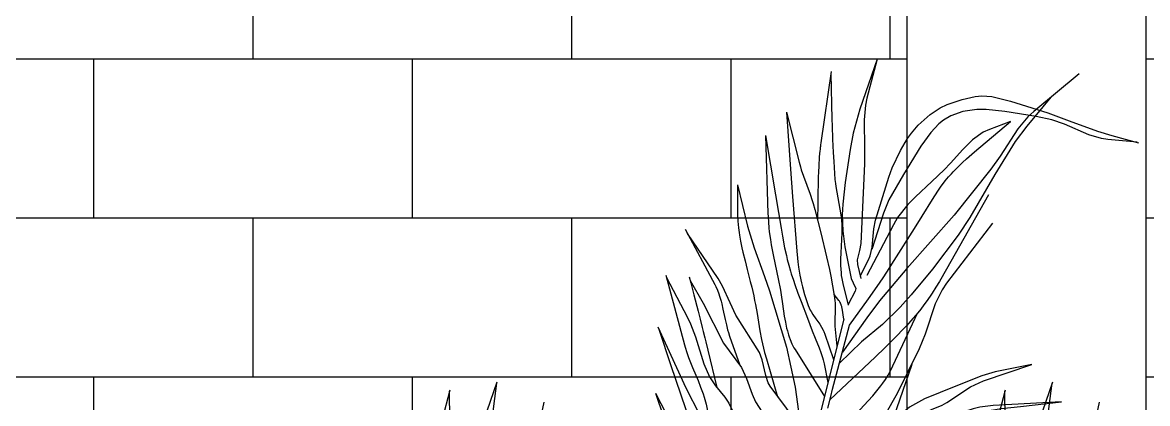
# Model space of a CAD drawing. Header units: metres. Extents: x -28 to 260, y 30 to 125.
# Drawn here: x 236.64 to 238.053, y 114.567 to 115.046 of the extents above; entities that cross this region are included whole.
import ezdxf

# ---------------------------------------------------------------- set-up
doc = ezdxf.new("R2010")
doc.units = ezdxf.units.M
doc.header["$LTSCALE"] = 0.01
doc.header["$MEASUREMENT"] = 0
for name, color, linetype in [('0.1', 2, 'Continuous'), ('0.10', 2, 'Continuous'), ('0.45', 4, 'Continuous')]:
    doc.layers.add(name, color=color, linetype=linetype)

# ---------------------------------------------------------------- blocks, each defined once
blk = doc.blocks.new('palmita')
at = {"color": 1, "linetype": 'Continuous'}
for points in [[(-39.2, 1884.5), (-17.7, 1821.7), (-9.3, 1791.5), (-5.3, 1770.9), (0.9, 1729.4), (3.9, 1702.3), (4.4, 1688.7), (3.9, 1668.5), (1.3, 1648.4), (-6.9, 1608.5), (-9.3, 1603.2), (-12.4, 1596.1), (-11.8, 1592.8), (-2.8, 1576.1)], [(-39.2, 1884.5), (-26.5, 1835.4), (-24.6, 1826.5), (-22.9, 1808.3), (-23.6, 1771.4), (-23.6, 1752.9), (-18.7, 1652.7), (-17, 1643.8), (-14.4, 1632.1), (-14.7, 1626.2), (-18.7, 1608.5)], [(-292.9, 1865.9), (-236.1, 1818.7), (-228.7, 1811.9), (-215.9, 1796.6), (-193.8, 1762.6), (-182.2, 1746.1), (-136.2, 1688.1), (-76.4, 1621.3), (-42.4, 1580.6), (-26.5, 1559.4), (4.3, 1515.9)], [(19, 1865.8), (17.6, 1808.9), (17.3, 1800.5), (16.7, 1783.7), (15.8, 1766.9), (15.1, 1755.7), (13.7, 1733.3), (13.1, 1727.9), (12.7, 1724.3), (11.5, 1717.2), (7.4, 1695.9), (6.3, 1688.7), (5.8, 1685.2), (5.5, 1682.1), (5.1, 1676), (5, 1669.9), (5.1, 1665.8), (5.4, 1657.6), (6.3, 1641.1), (6.6, 1632.9), (6.6, 1624.7), (6.4, 1620.7), (6, 1615.3), (5.7, 1612.6), (5.1, 1608.6), (4.3, 1604.6), (3.9, 1602.6), (-3, 1575.1)], [(18.6, 1868.8), (31.3, 1779.4), (31.7, 1776.6), (31.9, 1774.8), (32.1, 1773.5), (32.4, 1771), (32.6, 1769.1), (32.9, 1765.3), (33.3, 1761.6), (33.5, 1759.1), (33.6, 1757.4), (33.8, 1754), (33.9, 1752.1), (34.1, 1748.3), (34.3, 1744.6), (34.4, 1742), (34.6, 1737), (34.7, 1733.2), (34.8, 1730.6), (34.9, 1725.6), (35, 1718), (35.1, 1707.9), (35.2, 1702.8), (35.5, 1682.1)], [(-17.9, 1611.8), (-28.5, 1632.1), (-30.7, 1637.3), (-33.2, 1648.2), (-35.3, 1671), (-37.3, 1682.2), (-53.9, 1736.2), (-58.2, 1747.6), (-68.6, 1769.6), (-77.5, 1784.5), (-82.5, 1791.4), (-91, 1801.3), (-105.8, 1814.8), (-118.5, 1823.1), (-127.3, 1827.3), (-146, 1833.5), (-162.6, 1837.4), (-170.9, 1838.4), (-183.2, 1837.4), (-206.8, 1831.4), (-253.7, 1816.8), (-280.4, 1806.9), (-315.9, 1793.8), (-334, 1788.3), (-367.3, 1779.4)], [(-257.5, 1836.5), (-227.2, 1800.2), (-212.8, 1780.7), (-187.1, 1739.3), (-155.8, 1685.3), (-140.9, 1663.1), (-108.8, 1620.4), (-82.1, 1588.3), (-68.2, 1572.8), (-46.1, 1550.7), (-19.6, 1529.1), (7.9, 1502.4)], [(-365.8, 1779.9), (-329.1, 1783.4), (-320.9, 1784.6), (-305.2, 1789.4), (-274.4, 1802.6), (-258.6, 1807.9), (-239.1, 1812.3), (-199.8, 1818.7), (-176.4, 1821), (-164.6, 1821), (-146.9, 1818.7), (-131.7, 1813.3), (-122.5, 1807.6), (-116.8, 1803), (-106.8, 1792.2), (-94.3, 1774.9), (-72.5, 1739.2), (-54.1, 1707.7), (-47.1, 1691), (-32.7, 1645.2)], [(74.4, 1817.8), (58.7, 1755), (57.1, 1749.1), (55.9, 1745.2), (53.3, 1737.5), (44.8, 1714.6), (42.2, 1706.8), (41.1, 1702.9), (39, 1695.6), (35.1, 1680.8), (31.5, 1665.9), (24.4, 1636.1), (20.7, 1619.9), (19, 1611.8), (16.6, 1599.6), (14.5, 1587.3), (13.7, 1581.1), (13.3, 1577.6), (13.2, 1575.2), (13.3, 1570.3), (13.5, 1565.5), (13.9, 1559.1), (13.9, 1555.9), (13.8, 1551.1), (13.7, 1548.7), (11.1, 1523.8)], [(74.4, 1817.8), (69.5, 1746.1), (67, 1711.8), (61.6, 1643), (60.8, 1634.1), (60.3, 1629.6), (59.3, 1623), (57.6, 1613), (55.5, 1603.1), (54.4, 1598.2), (51.7, 1588.4), (50.3, 1583.5), (47.9, 1576.2), (47.4, 1574.7), (46.1, 1571.8), (44.7, 1568.9), (43.6, 1567.1), (41.3, 1563.4), (37.6, 1558.1), (32.7, 1551.1), (30.4, 1547.5), (28.4, 1543.8), (27.5, 1541.9), (26.4, 1538.9), (15.3, 1506.7)], [(-4.8, 1550), (-28.5, 1583), (-39.5, 1598.8), (-46.7, 1609.5), (-51.4, 1616.7), (-60.8, 1631.1), (-86.2, 1671.4), (-96, 1687.1), (-109, 1708.1), (-115.6, 1718.5), (-119.8, 1724.7), (-122.8, 1728.7), (-124.8, 1731.4), (-129.1, 1736.5), (-132.5, 1740.2), (-134.7, 1742.6), (-139.4, 1747.4), (-146.6, 1754.4), (-151.6, 1758.9), (-161.6, 1767.7), (-206.7, 1806)], [(-206.7, 1806), (-180.2, 1796.1), (-172.6, 1792.7), (-158.9, 1783), (-146.7, 1770.9), (-131.3, 1753.5), (-123.4, 1745.1), (-108.1, 1730.6), (-87.4, 1711.5), (-77.8, 1701.5), (-65, 1685.2), (-59.8, 1676.3), (-26.5, 1612.5)], [(100.8, 1788.4), (88.1, 1713.7), (84.5, 1691.5), (81.3, 1671.8), (79.6, 1661.9), (76.8, 1647.2), (74.7, 1637.5), (73.5, 1632.6), (71.7, 1625.3), (69.6, 1618.1), (68.5, 1614.5), (65.8, 1606.4), (64, 1601.1), (60.2, 1590.4), (56.2, 1579.8), (48, 1558.7), (42.1, 1542.8), (38.5, 1533.7), (33.6, 1521.7), (31.4, 1515.6), (29.3, 1509.4), (28.5, 1506.3), (27.4, 1501.6), (22.5, 1477.8)], [(100.8, 1788.4), (97.9, 1690.2), (97.7, 1686.6), (97.3, 1679.4), (96.6, 1672.2), (96.1, 1667.4), (94.7, 1657.9), (93.6, 1650.8), (90.9, 1636.5), (85, 1608.1), (82.2, 1593.9), (81.2, 1588.3), (79.5, 1576.8), (77.3, 1561.4), (75.9, 1553.8), (74.3, 1546.3), (73.4, 1542.7), (72, 1537.8), (71.2, 1535.4), (69.9, 1531.9), (67.7, 1526.7), (65.1, 1521.7), (63.6, 1519.3), (26.8, 1460.5)], [(136.1, 1726.6), (123.3, 1674.5), (115.1, 1647.1), (102.1, 1611.1), (95.9, 1593), (74.4, 1522.3), (63.6, 1472.2), (59.6, 1441.4), (55.3, 1433.1), (51.8, 1430), (37, 1419.9)], [(136.1, 1726.6), (136.1, 1693.2), (136, 1689), (135.6, 1680.6), (134.7, 1672.2), (134, 1666.7), (133.4, 1663), (132.1, 1655.6), (130.4, 1647.3), (129.2, 1641.8), (126.5, 1630.8), (123.7, 1619.8), (120, 1605.1), (118.2, 1597.8), (115.7, 1586.8), (114.5, 1581.2), (113.5, 1575.8), (111.5, 1564.8), (107.8, 1542.8), (105.7, 1531.9), (103.4, 1521), (102.1, 1515.6), (99.8, 1507.6), (85.6, 1459.9)], [(-179.3, 1713.7), (-126.4, 1620.4), (-117.5, 1605.1), (-113, 1597.6), (-108.2, 1590.1), (-105.8, 1586.4), (-100.7, 1579.2), (-98.1, 1575.6), (-94.1, 1570.3), (-88.2, 1563.2), (-84.3, 1558.5), (-76.1, 1549.4), (-72, 1544.9), (-63.5, 1536.1), (-54.9, 1527.4), (-49, 1521.7), (-37.3, 1510.4), (20, 1456)], [(-184.2, 1678.4), (-126.4, 1602.7), (-120.9, 1594.6), (-112.3, 1576.8), (-99.5, 1538.8), (-92.1, 1520.2), (-64.6, 1464), (-49, 1436.8), (-42.6, 1427.1), (-28.4, 1408.8), (1.4, 1373.2), (14.6, 1354.2), (46.1, 1302.7)], [(201.7, 1670.7), (164.5, 1601), (163.3, 1598.8), (161.3, 1594.2), (159.5, 1589.6), (158.5, 1586.4), (156.6, 1580.1), (155.8, 1576.8), (154.3, 1570.3), (151.5, 1557.1), (150, 1550.6), (148.4, 1544.1), (147.4, 1540.9), (145.9, 1536.2), (133, 1499.9)], [(41.1, 1403.1), (63.6, 1431.1), (94.9, 1473.3), (97.4, 1477.6), (100.6, 1486.8), (105, 1506.4), (108.6, 1515.5), (138, 1562.7), (145.3, 1578.2), (154.8, 1599), (160.5, 1608.8), (198.7, 1665.2)], [(225.6, 1610.9), (198.7, 1559.8), (194.9, 1551.9), (188.8, 1535.3), (178.2, 1501.4), (171.3, 1485.2), (163.6, 1473.8), (151.8, 1459.5), (146.8, 1451.8), (114.5, 1384), (107.5, 1372.7), (98.1, 1357.8), (94.9, 1349.6), (87.1, 1314.3), (85.6, 1297.6), (84.4, 1282.7), (82.7, 1275.9), (79.6, 1269.8), (77.3, 1267.1), (65.3, 1255)], [(196.8, 1610.9), (194.8, 1603.3), (190.9, 1588), (185.6, 1567.6), (183, 1557.4), (180.4, 1547.2), (179.1, 1542.1), (177.2, 1534.3), (175.9, 1529.1), (173.4, 1518.7), (161.9, 1471.7)], [(226.2, 1612.9), (202.7, 1525.4), (201.7, 1522.2), (199.7, 1515.8), (197.5, 1509.5), (195.9, 1505.3), (192.5, 1497), (185.6, 1480.4), (182.3, 1472.1), (179.2, 1463.7), (177.8, 1459.4), (176.2, 1453.8), (175.4, 1450.9), (174.4, 1446.6), (173.3, 1440), (169.2, 1412.4)], [(195.5, 1606.1), (179.1, 1577.5), (153.7, 1527.4), (131.2, 1497), (124.7, 1482.8), (117.7, 1463.2), (113.5, 1453.7), (105.1, 1440.7), (92.8, 1423.7), (88.1, 1414.5), (78.3, 1381.1), (71.7, 1363.1), (67.5, 1354.5), (56, 1334.5)], [(2.6, 1557.5), (4.8, 1571.2), (5, 1572.1), (5.1, 1572.6), (5.2, 1573.3), (5.5, 1574.3), (5.7, 1575), (5.8, 1575.3), (6, 1575.8), (6.2, 1576.5), (6.4, 1576.8), (6.6, 1577.3), (6.9, 1578), (7.2, 1578.7), (7.4, 1579), (7.6, 1579.4), (8.1, 1580.1), (8.5, 1580.7), (8.8, 1581), (14.7, 1588.6)], [(38.4, 1366), (-5, 1427.9), (-6.7, 1430.4), (-10.5, 1435.2), (-14.4, 1440), (-22.6, 1449.2), (-33.7, 1461.4), (-39, 1467.5), (-44.1, 1473.9), (-46.5, 1477.1), (-49.6, 1481.6), (-51, 1483.8), (-53.1, 1487.3), (-55.9, 1492.7), (-90, 1565.3)], [(2.6, 1557.5), (46, 1383.6), (47.8, 1376.3), (51, 1361.5), (53.9, 1346.7), (55.6, 1336.8), (56.7, 1330.2), (58.7, 1316.9), (60.6, 1301.9), (61.8, 1291.9), (63.8, 1271.8), (64.7, 1261.7), (66.3, 1241.6), (67.6, 1221.4), (69.9, 1181.2), (73.6, 1111.9), (75.3, 1077.2), (77.7, 1025.3), (79.8, 973.3), (80.7, 947.3)], [(22.5, 1445.9), (19, 1460.2), (16.6, 1469.7), (11.6, 1488.6), (-4.8, 1550)], [(235.9, 1548), (200.7, 1471.4), (183.6, 1437.9), (158.9, 1394.2), (146.8, 1372.2), (117, 1314.5), (103.7, 1284.8), (89.1, 1241.6), (84.3, 1225.2), (80.2, 1218), (68.7, 1204.2)], [(69.5, 1188.2), (85.1, 1207.2), (115.5, 1243.6), (139.9, 1276.2), (150.8, 1293.6), (162.6, 1317.1), (169.2, 1333.2), (180.1, 1366.3), (187, 1392.6), (195.5, 1427.6), (200.7, 1444.9), (219.3, 1498.9), (234.4, 1544.7)], [(-233.6, 1500.6), (-187.7, 1491.2), (-170.8, 1486.4), (-138, 1473.3), (-98.9, 1457.3), (-79.9, 1447), (-69, 1437.8), (-63.3, 1430.2), (-54.6, 1413.2), (-47.6, 1392.2), (-39.2, 1364), (-34, 1350.2), (-28, 1336.1)], [(-91.8, 1402.9), (-92.1, 1428.2), (-93, 1432.5), (-94.3, 1435), (-98.5, 1439.2), (-107.4, 1444), (-120.8, 1449.6), (-126.8, 1452.7), (-156.7, 1472.4), (-172.7, 1479.9), (-233.6, 1500.6)], [(-82.8, 1500.6), (-59.8, 1434), (-51.6, 1416.1), (-38, 1393.4), (-31.4, 1381.9), (14.6, 1295.5), (17.9, 1288.4), (22.9, 1273.4), (28.9, 1253.1), (32.7, 1243.5), (41.1, 1230.7), (53.8, 1216.4)], [(413.7, 1116.1), (418.1, 1140.6), (424.4, 1175.6), (426.1, 1193.1), (426.2, 1228.3), (426.1, 1249.8), (425.7, 1278.5), (426.2, 1292.8), (429.4, 1318.4), (435.9, 1352.2), (438.7, 1369.2), (445, 1406.8), (445, 1425.6), (438.4, 1477.3)], [(438.1, 1478.2), (450.6, 1441.9), (454.2, 1429.8), (458.5, 1405), (460, 1379.5), (458.7, 1328.5), (454.2, 1265), (450.6, 1233.3), (447.1, 1209.5), (437.5, 1162.5), (433.2, 1151.3), (426.3, 1136.9), (424.4, 1129.3), (423.2, 1120.2)], [(238.9, 1464.7), (186, 1361.6), (154.7, 1298.8), (140.5, 1268.7), (114.5, 1207.4), (106.1, 1183.6), (94, 1134.7), (92.4, 1120.4), (92.1, 1101.1), (91, 1091.5), (87.2, 1078.8), (83.2, 1073.8), (75.7, 1067.9)], [(238.9, 1464.7), (218.3, 1403.8), (216.7, 1399.1), (215.6, 1395.9), (213.3, 1389.6), (210.4, 1381.1), (208.9, 1376.9), (207.4, 1372.6), (206.7, 1370.5), (205.3, 1366.2), (204.6, 1364.1), (203.6, 1360.9), (202.7, 1358.1), (202.3, 1356.6), (201.7, 1354.5), (200.8, 1351.2), (200.2, 1349.1), (199.9, 1348), (199.5, 1346.4), (198.9, 1344.2), (198.7, 1343.1), (198.3, 1341.5), (197.8, 1339), (185, 1279.4)], [(468.9, 1136.9), (472.5, 1160.6), (473.6, 1171.6), (474.3, 1193.8), (474.4, 1211.4), (474.3, 1234.8), (475, 1246.4), (486.2, 1321.6), (492.4, 1374.9), (496.5, 1412), (497.4, 1430.6), (497.7, 1467)], [(497.4, 1468.2), (506.8, 1431.3), (510.7, 1409.8), (513.7, 1366.1), (514.8, 1330.6), (514.3, 1312.8), (511.4, 1279.7), (508.4, 1257.7), (500.6, 1213.9), (497.4, 1199.6), (488.7, 1171.9), (484.8, 1164.7), (478.9, 1155.5), (476.8, 1150.6), (473.5, 1138.5)], [(-29.1, 1291.9), (-52.8, 1310.8), (-60.6, 1319.7), (-68.4, 1333.9), (-72.4, 1340.9), (-101.5, 1384.1), (-111.8, 1395.8), (-136.1, 1416), (-154.6, 1431.7), (-165.2, 1437.6), (-183, 1443), (-195.1, 1445.2), (-219.5, 1448), (-271, 1453.6)], [(-271, 1453.6), (-184.8, 1448.9), (-168.2, 1446.9), (-160, 1445), (-148, 1441.2), (-130.5, 1432.9), (-117.8, 1424.7), (-94.9, 1405.7), (-73.9, 1386.1), (-64, 1375.6), (-54.1, 1362.7), (-48.4, 1353.5), (-38.7, 1334.3), (-37.1, 1327), (-36, 1317.1), (-34, 1312.7), (-28.8, 1305.1)], [(364.5, 1089.2), (370.6, 1108.7), (389.4, 1165), (395.1, 1186.6), (397.8, 1201.3), (401.2, 1230.8), (402.5, 1257.9), (402.3, 1271.4), (400.6, 1291.6), (388.8, 1381.2), (386.5, 1402.6), (383.3, 1431), (380.6, 1445.1), (378.8, 1453.2)]]:
    blk.add_lwpolyline(points, dxfattribs=at)

msp = doc.modelspace()

# ---------------------------------------------------------------- hatches: boundary and pattern name
at = {"layer": '0.1'}
h = msp.add_hatch(dxfattribs=at)
h.set_pattern_fill('AR-B816', color=256, scale=0.025, angle=180, style=0)
h.set_pattern_definition([(180, (74.12945, 0), (-2e-17, -0.2), []), (270, (74.12945, 0), (0.2, -0.2), [0.2, -0.2])])
h.paths.add_polyline_path([(232.0511, 117.1152), (232.0511, 113.1152), (237.7511, 113.1152), (237.7511, 117.1152)])
h.paths.add_polyline_path([(238.0511, 113.1152), (243.7511, 113.1152), (243.7511, 117.1152), (238.0511, 117.1152)])

# ---------------------------------------------------------------- linework, layer by layer
at = {"layer": '0.45'}
for p, q in [((237.7511, 113.1152), (237.7511, 119.3113)), ((238.0511, 113.1152), (238.0511, 119.3113))]:
    msp.add_line(p, q, dxfattribs=at)

# ---------------------------------------------------------------- block references
at = {"layer": '0.10', "xscale": -0.001, "yscale": 0.001, "zscale": 0.001}
for p in [(237.6742, 113.1152), (238.3716, 113.1152)]:
    msp.add_blockref('palmita', p, dxfattribs=at)

doc.saveas('drawing.dxf')
